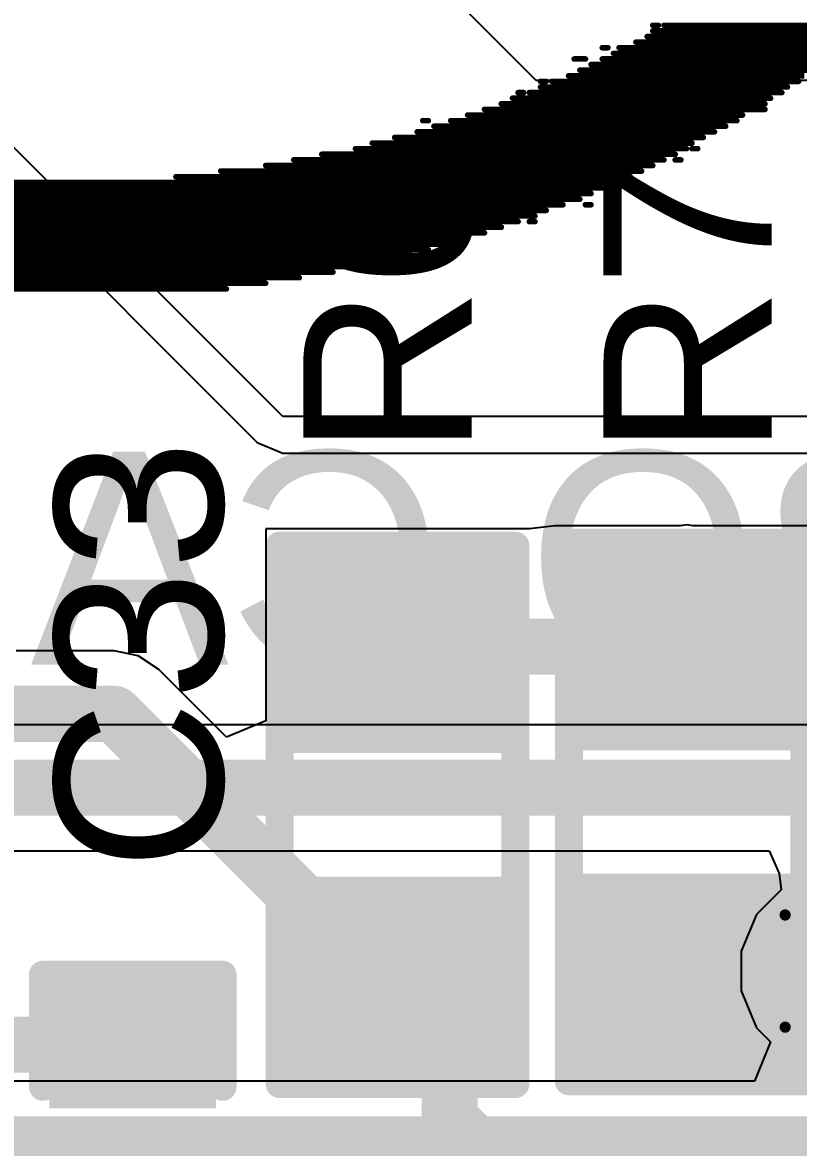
# Model space of a CAD drawing. Header units: inches. Extents: x -5 to 247, y -53 to 67.
# Drawn here: x 33.81 to 37.32, y -26.04 to -20.94 of the extents above; entities that cross this region are included whole.
import ezdxf

# ---------------------------------------------------------------- set-up
doc = ezdxf.new("R2010")
doc.units = ezdxf.units.IN
for name, color, linetype in [('Board Outline', 216, 'Continuous'), ('Bottom Layer', 5, 'Continuous'), ('Bottom Overlay', 54, 'Continuous'), ('Drill Drawing', 1, 'Continuous'), ('Top Layer', 1, 'Continuous'), ('Top Overlay', 2, 'Continuous'), ('Top Paste', 8, 'Continuous'), ('Top Solder', 216, 'Continuous')]:
    doc.layers.add(name, color=color, linetype=linetype)
doc.styles.add('Arial', font='', dxfattribs={"height": 0.2})
doc.styles.get('Arial').set_extended_font_data('Arial')

# ---------------------------------------------------------------- blocks, each defined once
blk = doc.blocks.new('R___0603_32')
at = {"layer": 'Top Layer'}
for points in [[(-0.381, 0.4445), (-0.381, -0.4445), (-1.143, -0.4445), (-1.143, 0.4445)], [(1.143, 0.4445), (1.143, -0.4445), (0.381, -0.4445), (0.381, 0.4445)]]:
    blk.add_hatch(color=1, dxfattribs=at).paths.add_polyline_path(points)
at = {"layer": 'Top Paste'}
for points in [[(-0.381, 0.4445), (-0.381, -0.4445), (-1.143, -0.4445), (-1.143, 0.4445)], [(1.143, 0.4445), (1.143, -0.4445), (0.381, -0.4445), (0.381, 0.4445)]]:
    blk.add_hatch(color=8, dxfattribs=at).paths.add_polyline_path(points)
at = {"layer": 'Top Solder'}
for points in [[(-0.2794, 0.5461), (-0.2794, -0.5461), (-1.2446, -0.5461), (-1.2446, 0.5461)], [(1.2446, 0.5461), (1.2446, -0.5461), (0.2794, -0.5461), (0.2794, 0.5461)]]:
    blk.add_hatch(color=216, dxfattribs=at).paths.add_polyline_path(points)
at = {"layer": 'Top Overlay'}
for points in [[(-1.2192, -0.5334, 0.127, 0.127, 0), (-1.2192, 0.5334, 0.127, 0.127, 0)], [(1.2192, 0.5334, 0.127, 0.127, 0), (-1.2192, 0.5334, 0.127, 0.127, 0)], [(1.2192, -0.5334, 0.127, 0.127, 0), (1.2192, 0.5334, 0.127, 0.127, 0)], [(1.2192, -0.5334, 0.127, 0.127, 0), (-1.2192, -0.5334, 0.127, 0.127, 0)]]:
    blk.add_lwpolyline(points, format="xyseb", dxfattribs=at)
for points in [[(-1.25095, 0.5334, 0.0635, 0.0635, 1), (-1.18745, 0.5334, 0.0635, 0.0635, 1)], [(-1.25095, 0.5334, 0.0635, 0.0635, 1), (-1.18745, 0.5334, 0.0635, 0.0635, 1)], [(1.18745, 0.5334, 0.0635, 0.0635, 1), (1.25095, 0.5334, 0.0635, 0.0635, 1)], [(1.18745, 0.5334, 0.0635, 0.0635, 1), (1.25095, 0.5334, 0.0635, 0.0635, 1)], [(-1.25095, -0.5334, 0.0635, 0.0635, 1), (-1.18745, -0.5334, 0.0635, 0.0635, 1)], [(-1.25095, -0.5334, 0.0635, 0.0635, 1), (-1.18745, -0.5334, 0.0635, 0.0635, 1)], [(1.18745, -0.5334, 0.0635, 0.0635, 1), (1.25095, -0.5334, 0.0635, 0.0635, 1)], [(1.18745, -0.5334, 0.0635, 0.0635, 1), (1.25095, -0.5334, 0.0635, 0.0635, 1)]]:
    blk.add_lwpolyline(points, format="xyseb", close=True, dxfattribs=at)
blk = doc.blocks.new('R___0603_33')
at = {"layer": 'Top Layer'}
for points in [[(-0.381, 0.4445), (-0.381, -0.4445), (-1.143, -0.4445), (-1.143, 0.4445)], [(1.143, 0.4445), (1.143, -0.4445), (0.381, -0.4445), (0.381, 0.4445)]]:
    blk.add_hatch(color=1, dxfattribs=at).paths.add_polyline_path(points)
at = {"layer": 'Top Paste'}
for points in [[(-0.381, 0.4445), (-0.381, -0.4445), (-1.143, -0.4445), (-1.143, 0.4445)], [(1.143, 0.4445), (1.143, -0.4445), (0.381, -0.4445), (0.381, 0.4445)]]:
    blk.add_hatch(color=8, dxfattribs=at).paths.add_polyline_path(points)
at = {"layer": 'Top Solder'}
for points in [[(-0.2794, 0.5461), (-0.2794, -0.5461), (-1.2446, -0.5461), (-1.2446, 0.5461)], [(1.2446, 0.5461), (1.2446, -0.5461), (0.2794, -0.5461), (0.2794, 0.5461)]]:
    blk.add_hatch(color=216, dxfattribs=at).paths.add_polyline_path(points)
at = {"layer": 'Top Overlay'}
for points in [[(-1.2192, 0.5334, 0.127, 0.127, 0), (-1.2192, -0.5334, 0.127, 0.127, 0)], [(-1.2192, 0.5334, 0.127, 0.127, 0), (1.2192, 0.5334, 0.127, 0.127, 0)], [(1.2192, 0.5334, 0.127, 0.127, 0), (1.2192, -0.5334, 0.127, 0.127, 0)], [(-1.2192, -0.5334, 0.127, 0.127, 0), (1.2192, -0.5334, 0.127, 0.127, 0)]]:
    blk.add_lwpolyline(points, format="xyseb", dxfattribs=at)
for points in [[(-1.25095, 0.5334, 0.0635, 0.0635, 1), (-1.18745, 0.5334, 0.0635, 0.0635, 1)], [(-1.25095, 0.5334, 0.0635, 0.0635, 1), (-1.18745, 0.5334, 0.0635, 0.0635, 1)], [(1.18745, 0.5334, 0.0635, 0.0635, 1), (1.25095, 0.5334, 0.0635, 0.0635, 1)], [(1.18745, 0.5334, 0.0635, 0.0635, 1), (1.25095, 0.5334, 0.0635, 0.0635, 1)], [(-1.25095, -0.5334, 0.0635, 0.0635, 1), (-1.18745, -0.5334, 0.0635, 0.0635, 1)], [(-1.25095, -0.5334, 0.0635, 0.0635, 1), (-1.18745, -0.5334, 0.0635, 0.0635, 1)], [(1.18745, -0.5334, 0.0635, 0.0635, 1), (1.25095, -0.5334, 0.0635, 0.0635, 1)], [(1.18745, -0.5334, 0.0635, 0.0635, 1), (1.25095, -0.5334, 0.0635, 0.0635, 1)]]:
    blk.add_lwpolyline(points, format="xyseb", close=True, dxfattribs=at)
blk = doc.blocks.new('C___0402_43')
at = {"layer": 'Top Layer'}
for points in [[(-0.6985, -0.3175), (-0.6985, 0.3175), (-0.2413, 0.3175), (-0.2413, -0.3175)], [(0.2413, -0.3175), (0.2413, 0.3175), (0.6985, 0.3175), (0.6985, -0.3175)]]:
    blk.add_hatch(color=1, dxfattribs=at).paths.add_polyline_path(points)
at = {"layer": 'Top Paste'}
for points in [[(-0.6985, -0.3175), (-0.6985, 0.3175), (-0.2413, 0.3175), (-0.2413, -0.3175)], [(0.2413, -0.3175), (0.2413, 0.3175), (0.6985, 0.3175), (0.6985, -0.3175)]]:
    blk.add_hatch(color=8, dxfattribs=at).paths.add_polyline_path(points)
at = {"layer": 'Top Solder'}
for points in [[(-0.7585, -0.3775), (-0.7585, 0.3775), (-0.1813, 0.3775), (-0.1813, -0.3775)], [(0.1813, -0.3775), (0.1813, 0.3775), (0.7585, 0.3775), (0.7585, -0.3775)]]:
    blk.add_hatch(color=216, dxfattribs=at).paths.add_polyline_path(points)
at = {"layer": 'Top Overlay'}
for points in [[(-0.7874, 0.4064, 0.127, 0.127, 0), (-0.2794, 0.4064, 0.127, 0.127, 0)], [(-0.7874, 0.4064, 0.127, 0.127, 0), (-0.7874, -0.4064, 0.127, 0.127, 0)], [(0.2794, 0.4064, 0.127, 0.127, 0), (0.7874, 0.4064, 0.127, 0.127, 0)], [(0.7874, 0.4064, 0.127, 0.127, 0), (0.7874, -0.4064, 0.127, 0.127, 0)], [(-0.7874, -0.4064, 0.127, 0.127, 0), (-0.2794, -0.4064, 0.127, 0.127, 0)], [(0.2794, -0.4064, 0.127, 0.127, 0), (0.7874, -0.4064, 0.127, 0.127, 0)]]:
    blk.add_lwpolyline(points, format="xyseb", dxfattribs=at)
for points in [[(-0.8191, 0.4064, 0.0635, 0.0635, 1), (-0.7556, 0.4064, 0.0635, 0.0635, 1)], [(-0.8191, 0.4064, 0.0635, 0.0635, 1), (-0.7556, 0.4064, 0.0635, 0.0635, 1)], [(-0.3111, 0.4064, 0.0635, 0.0635, 1), (-0.2477, 0.4064, 0.0635, 0.0635, 1)], [(0.2477, 0.4064, 0.0635, 0.0635, 1), (0.3111, 0.4064, 0.0635, 0.0635, 1)], [(0.7556, 0.4064, 0.0635, 0.0635, 1), (0.8191, 0.4064, 0.0635, 0.0635, 1)], [(0.7556, 0.4064, 0.0635, 0.0635, 1), (0.8191, 0.4064, 0.0635, 0.0635, 1)], [(-0.8191, -0.4064, 0.0635, 0.0635, 1), (-0.7556, -0.4064, 0.0635, 0.0635, 1)], [(-0.8191, -0.4064, 0.0635, 0.0635, 1), (-0.7556, -0.4064, 0.0635, 0.0635, 1)], [(-0.3111, -0.4064, 0.0635, 0.0635, 1), (-0.2477, -0.4064, 0.0635, 0.0635, 1)], [(0.2477, -0.4064, 0.0635, 0.0635, 1), (0.3111, -0.4064, 0.0635, 0.0635, 1)], [(0.7556, -0.4064, 0.0635, 0.0635, 1), (0.8191, -0.4064, 0.0635, 0.0635, 1)], [(0.7556, -0.4064, 0.0635, 0.0635, 1), (0.8191, -0.4064, 0.0635, 0.0635, 1)]]:
    blk.add_lwpolyline(points, format="xyseb", close=True, dxfattribs=at)

msp = doc.modelspace()

# ---------------------------------------------------------------- hatches: boundary and pattern name
at = {"layer": 'Bottom Layer'}
h = msp.add_hatch(color=5, dxfattribs=at)
edge = h.paths.add_edge_path()
edge.add_arc((37.5158, -25.2396), 0.3, 0, 360)
at = {"layer": 'Top Layer'}
msp.add_hatch(color=1, dxfattribs=at).paths.add_polyline_path([(36.3717, -25.6622), (38.8217, -25.6622), (38.8217, -24.9002), (36.3717, -24.9002)])
h = msp.add_hatch(color=1, dxfattribs=at)
edge = h.paths.add_edge_path()
edge.add_arc((37.5158, -25.2396), 0.3, 0, 360)

# ---------------------------------------------------------------- linework, layer by layer
at = {"layer": 'Board Outline'}
msp.add_lwpolyline([(49.772, 6.3476, 0.254, 0.254, -0.6504), (32.1175, -53.0547, 0.254, 0.254, 0)], format="xyseb", dxfattribs=at)
at = {"layer": 'Bottom Layer'}
for p, q in [((41.5297, -24.1245), (18.286, -24.1245)), ((18.404, -24.6943), (37.189, -24.6943)), ((37.189, -24.6943), (37.2341, -24.7977)), ((37.2341, -24.7977), (37.2436, -24.8721)), ((37.2436, -24.8721), (37.1323, -24.9834)), ((37.1323, -24.9834), (37.0634, -25.1496)), ((37.0634, -25.1496), (37.0634, -25.3296)), ((37.0634, -25.3296), (37.1323, -25.4959)), ((37.1323, -25.4959), (37.1963, -25.5599)), ((37.1963, -25.5599), (37.1226, -25.7377)), ((37.1226, -25.7377), (19.0268, -25.7377))]:
    msp.add_line(p, q, dxfattribs=at)
for points in [[(18.286, -24.4094, 0.254, 0.254, 0), (41.8846, -24.4094, 0.254, 0.254, 0)], [(19.0268, -26.1521, 0.508, 0.508, 0), (43.2079, -26.1521, 0.508, 0.508, 0)]]:
    msp.add_lwpolyline(points, format="xyseb", dxfattribs=at)
at = {"layer": 'Bottom Overlay'}
for points in [[(36.6625, -20.9562, 0.0254, 0.0254, 0), (36.6879, -20.9562, 0.0254, 0.0254, 0)], [(36.6625, -20.9816, 0.0254, 0.0254, 0), (37.6277, -20.9816, 0.0254, 0.0254, 0)], [(36.7133, -20.9562, 0.0254, 0.0254, 0), (37.6785, -20.9562, 0.0254, 0.0254, 0)], [(36.5863, -21.0324, 0.0254, 0.0254, 0), (37.5769, -21.0324, 0.0254, 0.0254, 0)], [(36.6371, -21.007, 0.0254, 0.0254, 0), (37.6023, -21.007, 0.0254, 0.0254, 0)], [(36.4339, -21.0578, 0.0254, 0.0254, 0), (36.4593, -21.0578, 0.0254, 0.0254, 0)], [(36.4847, -21.0832, 0.0254, 0.0254, 0), (37.5007, -21.0832, 0.0254, 0.0254, 0)], [(36.5101, -21.0578, 0.0254, 0.0254, 0), (37.5261, -21.0578, 0.0254, 0.0254, 0)], [(36.3069, -21.1086, 0.0254, 0.0254, 0), (36.3577, -21.1086, 0.0254, 0.0254, 0)], [(36.3831, -21.134, 0.0254, 0.0254, 0), (37.4245, -21.134, 0.0254, 0.0254, 0)], [(36.4339, -21.1086, 0.0254, 0.0254, 0), (37.4753, -21.1086, 0.0254, 0.0254, 0)], [(36.2815, -21.1848, 0.0254, 0.0254, 0), (37.3483, -21.1848, 0.0254, 0.0254, 0)], [(36.3323, -21.1594, 0.0254, 0.0254, 0), (37.3991, -21.1594, 0.0254, 0.0254, 0)], [(36.1545, -21.2102, 0.0254, 0.0254, 0), (36.1799, -21.2102, 0.0254, 0.0254, 0)], [(36.1545, -21.2356, 0.0254, 0.0254, 0), (37.2721, -21.2356, 0.0254, 0.0254, 0)], [(36.2053, -21.2102, 0.0254, 0.0254, 0), (37.3229, -21.2102, 0.0254, 0.0254, 0)], [(36.0275, -21.2864, 0.0254, 0.0254, 0), (37.1959, -21.2864, 0.0254, 0.0254, 0)], [(36.0529, -21.261, 0.0254, 0.0254, 0), (36.0783, -21.261, 0.0254, 0.0254, 0)], [(36.1037, -21.261, 0.0254, 0.0254, 0), (37.2467, -21.261, 0.0254, 0.0254, 0)], [(35.9005, -21.3372, 0.0254, 0.0254, 0), (37.1705, -21.3372, 0.0254, 0.0254, 0)], [(35.9767, -21.3118, 0.0254, 0.0254, 0), (37.1705, -21.3118, 0.0254, 0.0254, 0)], [(35.6211, -21.388, 0.0254, 0.0254, 0), (35.6465, -21.388, 0.0254, 0.0254, 0)], [(35.7481, -21.388, 0.0254, 0.0254, 0), (37.0435, -21.388, 0.0254, 0.0254, 0)], [(35.8243, -21.3626, 0.0254, 0.0254, 0), (37.0689, -21.3626, 0.0254, 0.0254, 0)], [(35.5957, -21.4388, 0.0254, 0.0254, 0), (36.9419, -21.4388, 0.0254, 0.0254, 0)], [(35.6719, -21.4134, 0.0254, 0.0254, 0), (36.9927, -21.4134, 0.0254, 0.0254, 0)], [(35.3925, -21.4896, 0.0254, 0.0254, 0), (36.8403, -21.4896, 0.0254, 0.0254, 0)], [(35.4941, -21.4642, 0.0254, 0.0254, 0), (36.8911, -21.4642, 0.0254, 0.0254, 0)], [(35.1639, -21.5404, 0.0254, 0.0254, 0), (36.7641, -21.5404, 0.0254, 0.0254, 0)], [(35.3163, -21.515, 0.0254, 0.0254, 0), (36.8149, -21.515, 0.0254, 0.0254, 0)], [(36.8403, -21.515, 0.0254, 0.0254, 0), (36.8657, -21.515, 0.0254, 0.0254, 0)], [(34.9099, -21.5912, 0.0254, 0.0254, 0), (36.6625, -21.5912, 0.0254, 0.0254, 0)], [(35.0369, -21.5658, 0.0254, 0.0254, 0), (36.7133, -21.5658, 0.0254, 0.0254, 0)], [(36.7641, -21.5658, 0.0254, 0.0254, 0), (36.7895, -21.5658, 0.0254, 0.0254, 0)], [(34.5035, -21.642, 0.0254, 0.0254, 0), (36.5609, -21.642, 0.0254, 0.0254, 0)], [(34.7067, -21.6166, 0.0254, 0.0254, 0), (36.6117, -21.6166, 0.0254, 0.0254, 0)], [(31.6841, -21.6674, 0.0254, 0.0254, 0), (36.4847, -21.6674, 0.0254, 0.0254, 0)], [(31.7095, -21.6928, 0.0254, 0.0254, 0), (36.4339, -21.6928, 0.0254, 0.0254, 0)], [(36.4847, -21.6928, 0.0254, 0.0254, 0), (36.5101, -21.6928, 0.0254, 0.0254, 0)], [(31.7857, -21.7182, 0.0254, 0.0254, 0), (36.3831, -21.7182, 0.0254, 0.0254, 0)], [(31.8619, -21.7436, 0.0254, 0.0254, 0), (36.3323, -21.7436, 0.0254, 0.0254, 0)], [(31.9127, -21.769, 0.0254, 0.0254, 0), (36.2561, -21.769, 0.0254, 0.0254, 0)], [(31.9635, -21.7944, 0.0254, 0.0254, 0), (36.1799, -21.7944, 0.0254, 0.0254, 0)], [(32.0397, -21.8198, 0.0254, 0.0254, 0), (36.1291, -21.8198, 0.0254, 0.0254, 0)], [(36.3577, -21.769, 0.0254, 0.0254, 0), (36.3831, -21.769, 0.0254, 0.0254, 0)], [(32.0905, -21.8452, 0.0254, 0.0254, 0), (36.0529, -21.8452, 0.0254, 0.0254, 0)], [(32.1921, -21.8706, 0.0254, 0.0254, 0), (35.9767, -21.8706, 0.0254, 0.0254, 0)], [(36.1037, -21.8452, 0.0254, 0.0254, 0), (36.1291, -21.8452, 0.0254, 0.0254, 0)], [(32.2683, -21.896, 0.0254, 0.0254, 0), (35.9005, -21.896, 0.0254, 0.0254, 0)], [(32.3445, -21.9214, 0.0254, 0.0254, 0), (35.8243, -21.9214, 0.0254, 0.0254, 0)], [(32.4207, -21.9468, 0.0254, 0.0254, 0), (35.7481, -21.9468, 0.0254, 0.0254, 0)], [(32.5223, -21.9722, 0.0254, 0.0254, 0), (35.6465, -21.9722, 0.0254, 0.0254, 0)], [(35.6973, -21.9722, 0.0254, 0.0254, 0), (35.7227, -21.9722, 0.0254, 0.0254, 0)], [(32.5985, -21.9976, 0.0254, 0.0254, 0), (35.5703, -21.9976, 0.0254, 0.0254, 0)], [(32.7001, -22.023, 0.0254, 0.0254, 0), (35.4687, -22.023, 0.0254, 0.0254, 0)], [(32.8271, -22.0484, 0.0254, 0.0254, 0), (35.3671, -22.0484, 0.0254, 0.0254, 0)], [(32.9541, -22.0738, 0.0254, 0.0254, 0), (35.2147, -22.0738, 0.0254, 0.0254, 0)], [(33.1065, -22.0992, 0.0254, 0.0254, 0), (35.0623, -22.0992, 0.0254, 0.0254, 0)], [(33.2589, -22.1246, 0.0254, 0.0254, 0), (34.9099, -22.1246, 0.0254, 0.0254, 0)], [(33.4113, -22.15, 0.0254, 0.0254, 0), (34.7321, -22.15, 0.0254, 0.0254, 0)]]:
    msp.add_lwpolyline(points, format="xyseb", dxfattribs=at)
for points in [[(36.6561, -20.9562, 0.0127, 0.0127, 1), (36.6688, -20.9562, 0.0127, 0.0127, 1)], [(36.6561, -20.9816, 0.0127, 0.0127, 1), (36.6688, -20.9816, 0.0127, 0.0127, 1)], [(36.6815, -20.9562, 0.0127, 0.0127, 1), (36.6942, -20.9562, 0.0127, 0.0127, 1)], [(36.7069, -20.9562, 0.0127, 0.0127, 1), (36.7196, -20.9562, 0.0127, 0.0127, 1)], [(36.5799, -21.0324, 0.0127, 0.0127, 1), (36.5926, -21.0324, 0.0127, 0.0127, 1)], [(36.6307, -21.007, 0.0127, 0.0127, 1), (36.6434, -21.007, 0.0127, 0.0127, 1)], [(36.4275, -21.0578, 0.0127, 0.0127, 1), (36.4402, -21.0578, 0.0127, 0.0127, 1)], [(36.4529, -21.0578, 0.0127, 0.0127, 1), (36.4656, -21.0578, 0.0127, 0.0127, 1)], [(36.4783, -21.0832, 0.0127, 0.0127, 1), (36.491, -21.0832, 0.0127, 0.0127, 1)], [(36.5037, -21.0578, 0.0127, 0.0127, 1), (36.5164, -21.0578, 0.0127, 0.0127, 1)], [(36.3005, -21.1086, 0.0127, 0.0127, 1), (36.3132, -21.1086, 0.0127, 0.0127, 1)], [(36.3513, -21.1086, 0.0127, 0.0127, 1), (36.364, -21.1086, 0.0127, 0.0127, 1)], [(36.3767, -21.134, 0.0127, 0.0127, 1), (36.3894, -21.134, 0.0127, 0.0127, 1)], [(36.4275, -21.1086, 0.0127, 0.0127, 1), (36.4402, -21.1086, 0.0127, 0.0127, 1)], [(36.2751, -21.1848, 0.0127, 0.0127, 1), (36.2878, -21.1848, 0.0127, 0.0127, 1)], [(36.3259, -21.1594, 0.0127, 0.0127, 1), (36.3386, -21.1594, 0.0127, 0.0127, 1)], [(36.1481, -21.2102, 0.0127, 0.0127, 1), (36.1608, -21.2102, 0.0127, 0.0127, 1)], [(36.1481, -21.2356, 0.0127, 0.0127, 1), (36.1608, -21.2356, 0.0127, 0.0127, 1)], [(36.1735, -21.2102, 0.0127, 0.0127, 1), (36.1862, -21.2102, 0.0127, 0.0127, 1)], [(36.1989, -21.2102, 0.0127, 0.0127, 1), (36.2116, -21.2102, 0.0127, 0.0127, 1)], [(37.2657, -21.2356, 0.0127, 0.0127, 1), (37.2784, -21.2356, 0.0127, 0.0127, 1)], [(37.3165, -21.2102, 0.0127, 0.0127, 1), (37.3292, -21.2102, 0.0127, 0.0127, 1)], [(36.0211, -21.2864, 0.0127, 0.0127, 1), (36.0338, -21.2864, 0.0127, 0.0127, 1)], [(36.0465, -21.261, 0.0127, 0.0127, 1), (36.0592, -21.261, 0.0127, 0.0127, 1)], [(36.0719, -21.261, 0.0127, 0.0127, 1), (36.0846, -21.261, 0.0127, 0.0127, 1)], [(36.0973, -21.261, 0.0127, 0.0127, 1), (36.11, -21.261, 0.0127, 0.0127, 1)], [(37.1895, -21.2864, 0.0127, 0.0127, 1), (37.2022, -21.2864, 0.0127, 0.0127, 1)], [(37.2403, -21.261, 0.0127, 0.0127, 1), (37.253, -21.261, 0.0127, 0.0127, 1)], [(35.8941, -21.3372, 0.0127, 0.0127, 1), (35.9068, -21.3372, 0.0127, 0.0127, 1)], [(35.9703, -21.3118, 0.0127, 0.0127, 1), (35.983, -21.3118, 0.0127, 0.0127, 1)], [(37.1641, -21.3118, 0.0127, 0.0127, 1), (37.1768, -21.3118, 0.0127, 0.0127, 1)], [(37.1641, -21.3372, 0.0127, 0.0127, 1), (37.1768, -21.3372, 0.0127, 0.0127, 1)], [(35.6147, -21.388, 0.0127, 0.0127, 1), (35.6274, -21.388, 0.0127, 0.0127, 1)], [(35.6401, -21.388, 0.0127, 0.0127, 1), (35.6528, -21.388, 0.0127, 0.0127, 1)], [(35.7417, -21.388, 0.0127, 0.0127, 1), (35.7544, -21.388, 0.0127, 0.0127, 1)], [(35.8179, -21.3626, 0.0127, 0.0127, 1), (35.8306, -21.3626, 0.0127, 0.0127, 1)], [(37.0371, -21.388, 0.0127, 0.0127, 1), (37.0498, -21.388, 0.0127, 0.0127, 1)], [(37.0625, -21.3626, 0.0127, 0.0127, 1), (37.0752, -21.3626, 0.0127, 0.0127, 1)], [(35.5893, -21.4388, 0.0127, 0.0127, 1), (35.602, -21.4388, 0.0127, 0.0127, 1)], [(35.6655, -21.4134, 0.0127, 0.0127, 1), (35.6782, -21.4134, 0.0127, 0.0127, 1)], [(36.9355, -21.4388, 0.0127, 0.0127, 1), (36.9482, -21.4388, 0.0127, 0.0127, 1)], [(36.9863, -21.4134, 0.0127, 0.0127, 1), (36.999, -21.4134, 0.0127, 0.0127, 1)], [(35.3861, -21.4896, 0.0127, 0.0127, 1), (35.3988, -21.4896, 0.0127, 0.0127, 1)], [(35.4877, -21.4642, 0.0127, 0.0127, 1), (35.5004, -21.4642, 0.0127, 0.0127, 1)], [(36.8339, -21.4896, 0.0127, 0.0127, 1), (36.8466, -21.4896, 0.0127, 0.0127, 1)], [(36.8847, -21.4642, 0.0127, 0.0127, 1), (36.8974, -21.4642, 0.0127, 0.0127, 1)], [(35.1575, -21.5404, 0.0127, 0.0127, 1), (35.1702, -21.5404, 0.0127, 0.0127, 1)], [(35.3099, -21.515, 0.0127, 0.0127, 1), (35.3226, -21.515, 0.0127, 0.0127, 1)], [(36.7577, -21.5404, 0.0127, 0.0127, 1), (36.7704, -21.5404, 0.0127, 0.0127, 1)], [(36.8085, -21.515, 0.0127, 0.0127, 1), (36.8212, -21.515, 0.0127, 0.0127, 1)], [(36.8339, -21.515, 0.0127, 0.0127, 1), (36.8466, -21.515, 0.0127, 0.0127, 1)], [(36.8593, -21.515, 0.0127, 0.0127, 1), (36.872, -21.515, 0.0127, 0.0127, 1)], [(34.9035, -21.5912, 0.0127, 0.0127, 1), (34.9162, -21.5912, 0.0127, 0.0127, 1)], [(35.0305, -21.5658, 0.0127, 0.0127, 1), (35.0432, -21.5658, 0.0127, 0.0127, 1)], [(36.6561, -21.5912, 0.0127, 0.0127, 1), (36.6688, -21.5912, 0.0127, 0.0127, 1)], [(36.7069, -21.5658, 0.0127, 0.0127, 1), (36.7196, -21.5658, 0.0127, 0.0127, 1)], [(36.7577, -21.5658, 0.0127, 0.0127, 1), (36.7704, -21.5658, 0.0127, 0.0127, 1)], [(36.7831, -21.5658, 0.0127, 0.0127, 1), (36.7958, -21.5658, 0.0127, 0.0127, 1)], [(34.4971, -21.642, 0.0127, 0.0127, 1), (34.5098, -21.642, 0.0127, 0.0127, 1)], [(34.7003, -21.6166, 0.0127, 0.0127, 1), (34.713, -21.6166, 0.0127, 0.0127, 1)], [(36.5545, -21.642, 0.0127, 0.0127, 1), (36.5672, -21.642, 0.0127, 0.0127, 1)], [(36.6053, -21.6166, 0.0127, 0.0127, 1), (36.618, -21.6166, 0.0127, 0.0127, 1)], [(36.4275, -21.6928, 0.0127, 0.0127, 1), (36.4402, -21.6928, 0.0127, 0.0127, 1)], [(36.4783, -21.6674, 0.0127, 0.0127, 1), (36.491, -21.6674, 0.0127, 0.0127, 1)], [(36.4783, -21.6928, 0.0127, 0.0127, 1), (36.491, -21.6928, 0.0127, 0.0127, 1)], [(36.5037, -21.6928, 0.0127, 0.0127, 1), (36.5164, -21.6928, 0.0127, 0.0127, 1)], [(36.3259, -21.7436, 0.0127, 0.0127, 1), (36.3386, -21.7436, 0.0127, 0.0127, 1)], [(36.3767, -21.7182, 0.0127, 0.0127, 1), (36.3894, -21.7182, 0.0127, 0.0127, 1)], [(36.1227, -21.8198, 0.0127, 0.0127, 1), (36.1354, -21.8198, 0.0127, 0.0127, 1)], [(36.1735, -21.7944, 0.0127, 0.0127, 1), (36.1862, -21.7944, 0.0127, 0.0127, 1)], [(36.2497, -21.769, 0.0127, 0.0127, 1), (36.2624, -21.769, 0.0127, 0.0127, 1)], [(36.3513, -21.769, 0.0127, 0.0127, 1), (36.364, -21.769, 0.0127, 0.0127, 1)], [(36.3767, -21.769, 0.0127, 0.0127, 1), (36.3894, -21.769, 0.0127, 0.0127, 1)], [(35.9703, -21.8706, 0.0127, 0.0127, 1), (35.983, -21.8706, 0.0127, 0.0127, 1)], [(36.0465, -21.8452, 0.0127, 0.0127, 1), (36.0592, -21.8452, 0.0127, 0.0127, 1)], [(36.0973, -21.8452, 0.0127, 0.0127, 1), (36.11, -21.8452, 0.0127, 0.0127, 1)], [(36.1227, -21.8452, 0.0127, 0.0127, 1), (36.1354, -21.8452, 0.0127, 0.0127, 1)], [(35.8179, -21.9214, 0.0127, 0.0127, 1), (35.8306, -21.9214, 0.0127, 0.0127, 1)], [(35.8941, -21.896, 0.0127, 0.0127, 1), (35.9068, -21.896, 0.0127, 0.0127, 1)], [(35.6401, -21.9722, 0.0127, 0.0127, 1), (35.6528, -21.9722, 0.0127, 0.0127, 1)], [(35.6909, -21.9722, 0.0127, 0.0127, 1), (35.7036, -21.9722, 0.0127, 0.0127, 1)], [(35.7163, -21.9722, 0.0127, 0.0127, 1), (35.729, -21.9722, 0.0127, 0.0127, 1)], [(35.7417, -21.9468, 0.0127, 0.0127, 1), (35.7544, -21.9468, 0.0127, 0.0127, 1)], [(35.4623, -22.023, 0.0127, 0.0127, 1), (35.475, -22.023, 0.0127, 0.0127, 1)], [(35.5639, -21.9976, 0.0127, 0.0127, 1), (35.5766, -21.9976, 0.0127, 0.0127, 1)], [(35.2083, -22.0738, 0.0127, 0.0127, 1), (35.221, -22.0738, 0.0127, 0.0127, 1)], [(35.3607, -22.0484, 0.0127, 0.0127, 1), (35.3734, -22.0484, 0.0127, 0.0127, 1)], [(34.9035, -22.1246, 0.0127, 0.0127, 1), (34.9162, -22.1246, 0.0127, 0.0127, 1)], [(35.0559, -22.0992, 0.0127, 0.0127, 1), (35.0686, -22.0992, 0.0127, 0.0127, 1)], [(34.7257, -22.15, 0.0127, 0.0127, 1), (34.7384, -22.15, 0.0127, 0.0127, 1)]]:
    msp.add_lwpolyline(points, format="xyseb", close=True, dxfattribs=at)
at = {"layer": 'Drill Drawing'}
for points in [[(37.2618, -24.9856, 0.0508, 0.0508, 0), (37.5158, -25.1126, 0.0508, 0.0508, 0)], [(37.2618, -24.9856, 0.0508, 0.0508, 0), (37.3888, -25.2396, 0.0508, 0.0508, 0)], [(37.2618, -25.4936, 0.0508, 0.0508, 0), (37.3888, -25.2396, 0.0508, 0.0508, 0)], [(37.2618, -25.4936, 0.0508, 0.0508, 0), (37.5158, -25.3666, 0.0508, 0.0508, 0)]]:
    msp.add_lwpolyline(points, format="xyseb", dxfattribs=at)
for points in [[(37.2491, -24.9856, 0.0254, 0.0254, 1), (37.2745, -24.9856, 0.0254, 0.0254, 1)], [(37.2491, -24.9856, 0.0254, 0.0254, 1), (37.2745, -24.9856, 0.0254, 0.0254, 1)], [(37.2491, -25.4936, 0.0254, 0.0254, 1), (37.2745, -25.4936, 0.0254, 0.0254, 1)], [(37.2491, -25.4936, 0.0254, 0.0254, 1), (37.2745, -25.4936, 0.0254, 0.0254, 1)]]:
    msp.add_lwpolyline(points, format="xyseb", close=True, dxfattribs=at)
at = {"layer": 'Top Layer'}
for p, q in [((32.684, -17.7546), (36.1338, -21.2045)), ((34.9881, -22.7285), (32.2303, -19.9706)), ((32.162, -20.1356), (34.8715, -22.8451)), ((36.1338, -21.2045), (38.8217, -21.2045)), ((38.8217, -22.7285), (34.9881, -22.7285)), ((34.8715, -22.8451), (34.9881, -22.8934)), ((34.9881, -22.8934), (37.4074, -22.8934)), ((36.2193, -23.2237), (36.1038, -23.2364)), ((36.2193, -23.2238), (36.2193, -23.2237)), ((36.2763, -23.2238), (36.2193, -23.2238)), ((36.7886, -23.2238), (36.2763, -23.2238)), ((36.8162, -23.2183), (36.7886, -23.2238)), ((36.8437, -23.2238), (36.8162, -23.2183)), ((37.4074, -23.2238), (36.8437, -23.2238)), ((36.1038, -23.2365), (34.91, -23.2365)), ((34.91, -23.2365), (34.91, -24.1061)), ((36.1038, -23.2364), (36.1038, -23.2365)), ((34.2242, -23.7898), (33.7797, -23.7898)), ((34.3332, -23.8115), (34.2242, -23.7898)), ((34.2242, -23.7898), (34.2242, -23.7898)), ((34.4256, -23.8732), (34.3332, -23.8115)), ((34.7322, -24.1798), (34.4256, -23.8732)), ((34.91, -24.1061), (34.7322, -24.1798))]:
    msp.add_line(p, q, dxfattribs=at)
for points in [[(36.8035, -23.5159, 0.254, 0.254, 0), (36.8162, -23.5032, 0.254, 0.254, 0)], [(35.5069, -23.7699, 0.254, 0.254, 0), (36.8035, -23.7699, 0.254, 0.254, 0)], [(33.2463, -24.0747, 0.254, 0.254, 0), (34.2242, -24.0747, 0.254, 0.254, 0)], [(34.2242, -24.0747, 0.254, 0.254, 0), (35.4434, -25.2939, 0.254, 0.254, 0)], [(35.5069, -25.2939, 0.254, 0.254, 0), (35.7429, -25.5299, 0.254, 0.254, 0)], [(35.5069, -25.2939, 0.254, 0.254, 0), (35.5704, -25.2939, 0.254, 0.254, 0)], [(35.7429, -25.9071, 0.254, 0.254, 0), (35.7429, -25.5299, 0.254, 0.254, 0)], [(33.4749, -25.5733, 0.254, 0.254, 0), (34.3082, -25.5733, 0.254, 0.254, 0)], [(35.7429, -25.9071, 0.254, 0.254, 0), (37.1943, -27.3584, 0.254, 0.254, 0)]]:
    msp.add_lwpolyline(points, format="xyseb", dxfattribs=at)
for points in [[(36.7527, -23.5032, 0.127, 0.127, 1), (36.8797, -23.5032, 0.127, 0.127, 1)], [(36.74, -23.5159, 0.127, 0.127, 1), (36.867, -23.5159, 0.127, 0.127, 1)], [(35.4434, -23.7699, 0.127, 0.127, 1), (35.5704, -23.7699, 0.127, 0.127, 1)], [(36.74, -23.7699, 0.127, 0.127, 1), (36.867, -23.7699, 0.127, 0.127, 1)], [(34.1607, -24.0747, 0.127, 0.127, 1), (34.2877, -24.0747, 0.127, 0.127, 1)], [(34.1607, -24.0747, 0.127, 0.127, 1), (34.2877, -24.0747, 0.127, 0.127, 1)], [(35.3799, -25.2939, 0.127, 0.127, 1), (35.5069, -25.2939, 0.127, 0.127, 1)], [(35.4434, -25.2939, 0.127, 0.127, 1), (35.5704, -25.2939, 0.127, 0.127, 1)], [(35.4434, -25.2939, 0.127, 0.127, 1), (35.5704, -25.2939, 0.127, 0.127, 1)], [(35.5069, -25.2939, 0.127, 0.127, 1), (35.6339, -25.2939, 0.127, 0.127, 1)], [(35.6794, -25.5299, 0.127, 0.127, 1), (35.8064, -25.5299, 0.127, 0.127, 1)], [(35.6794, -25.5299, 0.127, 0.127, 1), (35.8064, -25.5299, 0.127, 0.127, 1)], [(34.2447, -25.5733, 0.127, 0.127, 1), (34.3717, -25.5733, 0.127, 0.127, 1)], [(35.6794, -25.9071, 0.127, 0.127, 1), (35.8064, -25.9071, 0.127, 0.127, 1)], [(35.6794, -25.9071, 0.127, 0.127, 1), (35.8064, -25.9071, 0.127, 0.127, 1)]]:
    msp.add_lwpolyline(points, format="xyseb", close=True, dxfattribs=at)

# ---------------------------------------------------------------- block references
for name, p, rotation in [('R___0603_33', (35.5069, -24.5319), 90), ('R___0603_32', (36.8162, -24.5192), 270), ('C___0402_43', (34.3082, -26.0432), 90)]:
    msp.add_blockref(name, p, dxfattribs=dict(rotation=rotation))

# ---------------------------------------------------------------- texts
at = {"layer": 'Bottom Overlay', "style": 'Arial', "text_generation_flag": 2}
msp.add_text('ZERO CARBON FOOTPRINT', height=0.9652, rotation=360, dxfattribs=at).set_placement((39.8375, -23.8518))
at = {"layer": 'Top Overlay', "style": 'Arial'}
for s, p in [('R6', (35.8424, -22.9114)), ('R7', (37.2013, -22.9114)), ('C33', (34.7161, -24.7845))]:
    msp.add_text(s, height=0.762, rotation=90, dxfattribs=at).set_placement(p)

doc.saveas('drawing.dxf')
